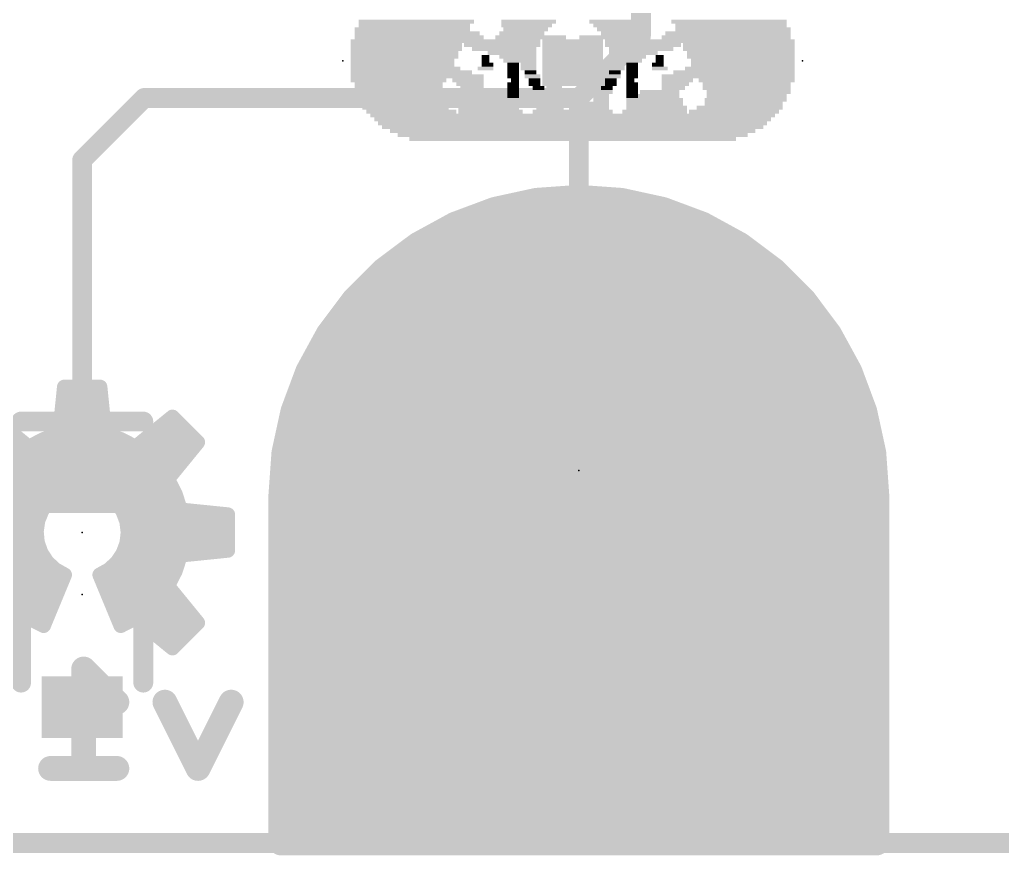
# Model space of a CAD drawing. Extents: x -23 to 93, y -71 to 33.
# Drawn here: x 18.41 to 28.46, y -0.13 to 8.42 of the extents above; entities that cross this region are included whole.
import ezdxf

# ---------------------------------------------------------------- set-up
doc = ezdxf.new("R2010")
doc.units = 0
for name, color, linetype in [('1', 12, 'CONTINUOUS'), ('16', 132, 'CONTINUOUS'), ('17', 110, 'CONTINUOUS'), ('20', 53, 'CONTINUOUS'), ('21', 41, 'CONTINUOUS'), ('22', 40, 'CONTINUOUS'), ('23', 53, 'CONTINUOUS'), ('24', 53, 'CONTINUOUS'), ('31', 253, 'CONTINUOUS')]:
    doc.layers.add(name, color=color, linetype=linetype)

# ---------------------------------------------------------------- blocks, each defined once
blk = doc.blocks.new('RECT')
blk.add_solid([(-0.5, -0.5), (0.5, -0.5), (-0.5, 0.5), (0.5, 0.5)])
blk = doc.blocks.new('ROUNDP')
at = {"const_width": 0.5}
blk.add_lwpolyline([(0, -0.25, 1), (0, 0.25, 1), (0, -0.25)], format="xyb", dxfattribs=at)

msp = doc.modelspace()

# ---------------------------------------------------------------- linework, layer by layer
at = {"layer": '1'}
for points, const_width in [([(24.765, 11.049), (24.765, 8.255)], 0.2032), ([(24.765, 8.255), (24.13, 7.62)], 0.2032), ([(19.05, 6.985), (19.685, 7.62)], 0.2032), ([(19.685, 7.62), (24.13, 7.62)], 0.2032), ([(24.13, 3.556), (24.13, 7.62)], 0.2032), ([(19.05, 3.69), (19.05, 6.985)], 0.2032), ([(23.6962, 6.573), (23.2713, 6.4805)], 0.254), ([(24.13, 6.604), (23.6962, 6.573)], 0.254), ([(24.5638, 6.573), (24.13, 6.604)], 0.254), ([(24.9887, 6.4805), (24.5638, 6.573)], 0.254), ([(23.2713, 6.4805), (22.8638, 6.3286)], 0.254), ([(25.3962, 6.3286), (24.9887, 6.4805)], 0.254), ([(22.8638, 6.3286), (22.4821, 6.1201)], 0.254), ([(22.9213, 6.35), (25.3387, 6.35)], 0.254), ([(25.7779, 6.1201), (25.3962, 6.3286)], 0.254), ([(22.4821, 6.1201), (22.134, 5.8595)], 0.254), ([(26.126, 5.8595), (25.7779, 6.1201)], 0.254), ([(22.4499, 6.096), (25.8101, 6.096)], 0.254), ([(22.134, 5.8595), (21.8265, 5.552)], 0.254), ([(22.1165, 5.842), (26.1435, 5.842)], 0.254), ([(26.4335, 5.552), (26.126, 5.8595)], 0.254), ([(21.8265, 5.552), (21.5659, 5.2039)], 0.254), ([(21.8625, 5.588), (26.3975, 5.588)], 0.254), ([(26.6941, 5.2039), (26.4335, 5.552)], 0.254), ([(21.6633, 5.334), (26.5967, 5.334)], 0.254), ([(21.5659, 5.2039), (21.3574, 4.8222)], 0.254), ([(26.9026, 4.8222), (26.6941, 5.2039)], 0.254), ([(21.4982, 5.08), (26.7618, 5.08)], 0.254), ([(21.3574, 4.8222), (21.2055, 4.4147)], 0.254), ([(21.3595, 4.826), (26.9005, 4.826)], 0.254), ([(27.0545, 4.4147), (26.9026, 4.8222)], 0.254), ([(21.2641, 4.572), (26.9959, 4.572)], 0.254), ([(21.2055, 4.4147), (21.113, 3.9898)], 0.254), ([(27.147, 3.9898), (27.0545, 4.4147)], 0.254), ([(21.1844, 4.318), (27.0756, 4.318)], 0.254), ([(21.1292, 4.064), (27.1308, 4.064)], 0.254), ([(21.113, 3.9898), (21.082, 3.556)], 0.254), ([(27.178, 3.556), (27.147, 3.9898)], 0.254), ([(21.1002, 3.81), (27.1598, 3.81)], 0.254), ([(21.082, 3.556), (21.082, 0)], 0.254), ([(21.082, 3.556), (27.178, 3.556)], 0.254), ([(27.178, 0), (27.178, 3.556)], 0.254), ([(21.082, 3.302), (27.178, 3.302)], 0.254), ([(21.082, 3.048), (27.178, 3.048)], 0.254), ([(21.082, 2.794), (27.178, 2.794)], 0.254), ([(21.082, 2.54), (27.178, 2.54)], 0.254), ([(21.082, 2.286), (27.178, 2.286)], 0.254), ([(21.082, 2.032), (27.178, 2.032)], 0.254), ([(21.082, 1.778), (27.178, 1.778)], 0.254), ([(21.082, 1.524), (27.178, 1.524)], 0.254), ([(21.082, 1.27), (27.178, 1.27)], 0.254), ([(21.082, 1.016), (27.178, 1.016)], 0.254), ([(21.082, 0.762), (27.178, 0.762)], 0.254), ([(21.082, 0.508), (27.178, 0.508)], 0.254), ([(21.082, 0.254), (27.178, 0.254)], 0.254), ([(0, 0), (38.1, 0)], 0.2032), ([(21.082, 0), (27.178, 0)], 0.254), ([(21.082, 0), (27.178, 0)], 0.254)]:
    msp.add_lwpolyline(points, dxfattribs=dict(at, const_width=const_width))
for points, const_width in [([(24.8009, 8.2191, 1), (24.7291, 8.2909)], 0.1016), ([(24.7142, 8.255, 1), (24.8158, 8.255)], 0.1016), ([(19.685, 7.6708, 1), (19.685, 7.5692)], 0.1016), ([(19.7209, 7.5841, 1), (19.6491, 7.6559)], 0.1016), ([(24.1808, 7.62, 1), (24.0792, 7.62)], 0.1016), ([(24.0941, 7.6559, 1), (24.1659, 7.5841)], 0.1016), ([(24.13, 7.5692, 1), (24.13, 7.6708)], 0.1016), ([(19.1008, 6.985, 1), (18.9992, 6.985)], 0.1016), ([(19.0141, 7.0209, 1), (19.0859, 6.9491)], 0.1016), ([(23.6917, 6.6363, 1), (23.7008, 6.5096)], 0.127), ([(23.7097, 6.5109, 1), (23.6827, 6.635)], 0.127), ([(24.1345, 6.6673, 1), (24.1255, 6.5407)], 0.127), ([(24.1345, 6.5407, 1), (24.1255, 6.6673)], 0.127), ([(24.5773, 6.635, 1), (24.5503, 6.5109)], 0.127), ([(24.5592, 6.5096, 1), (24.5683, 6.6363)], 0.127), ([(23.2578, 6.5426, 1), (23.2848, 6.4185)], 0.127), ([(23.2935, 6.421, 1), (23.2491, 6.54)], 0.127), ([(25.0109, 6.54, 1), (24.9665, 6.421)], 0.127), ([(24.9752, 6.4185, 1), (25.0022, 6.5426)], 0.127), ([(22.8416, 6.3881, 1), (22.886, 6.2691)], 0.127), ([(22.8942, 6.2728, 1), (22.8334, 6.3843)], 0.127), ([(22.9213, 6.4135, 1), (22.9213, 6.2865)], 0.127), ([(25.4266, 6.3843, 1), (25.3658, 6.2728)], 0.127), ([(25.3387, 6.2865, 1), (25.3387, 6.4135)], 0.127), ([(25.374, 6.2691, 1), (25.4184, 6.3881)], 0.127), ([(22.4517, 6.1759, 1), (22.5126, 6.0644)], 0.127), ([(22.5202, 6.0693, 1), (22.4441, 6.171)], 0.127), ([(25.8159, 6.171, 1), (25.7398, 6.0693)], 0.127), ([(25.7474, 6.0644, 1), (25.8083, 6.1759)], 0.127), ([(22.4499, 6.1595, 1), (22.4499, 6.0325)], 0.127), ([(25.8101, 6.0325, 1), (25.8101, 6.1595)], 0.127), ([(22.1165, 5.9055, 1), (22.1165, 5.7785)], 0.127), ([(22.0959, 5.9104, 1), (22.172, 5.8087)], 0.127), ([(22.1789, 5.8146, 1), (22.0891, 5.9044)], 0.127), ([(26.1709, 5.9044, 1), (26.0811, 5.8146)], 0.127), ([(26.088, 5.8087, 1), (26.1641, 5.9104)], 0.127), ([(26.1435, 5.7785, 1), (26.1435, 5.9055)], 0.127), ([(21.7816, 5.5969, 1), (21.8714, 5.5071)], 0.127), ([(21.8773, 5.514, 1), (21.7756, 5.5901)], 0.127), ([(21.8625, 5.6515, 1), (21.8625, 5.5245)], 0.127), ([(26.4844, 5.5901, 1), (26.3827, 5.514)], 0.127), ([(26.3886, 5.5071, 1), (26.4784, 5.5969)], 0.127), ([(26.3975, 5.5245, 1), (26.3975, 5.6515)], 0.127), ([(21.6633, 5.3975, 1), (21.6633, 5.2705)], 0.127), ([(26.5967, 5.2705, 1), (26.5967, 5.3975)], 0.127), ([(21.6216, 5.1734, 1), (21.5101, 5.2343)], 0.127), ([(26.7499, 5.2343, 1), (26.6384, 5.1734)], 0.127), ([(21.515, 5.2419, 1), (21.6167, 5.1658)], 0.127), ([(26.6433, 5.1658, 1), (26.745, 5.2419)], 0.127), ([(21.4982, 5.1435, 1), (21.4982, 5.0165)], 0.127), ([(26.7618, 5.0165, 1), (26.7618, 5.1435)], 0.127), ([(21.3595, 4.8895, 1), (21.3595, 4.7625)], 0.127), ([(21.4169, 4.8, 1), (21.2979, 4.8444)], 0.127), ([(26.9621, 4.8444, 1), (26.8431, 4.8)], 0.127), ([(26.9005, 4.7625, 1), (26.9005, 4.8895)], 0.127), ([(21.3017, 4.8526, 1), (21.4132, 4.7918)], 0.127), ([(26.8468, 4.7918, 1), (26.9583, 4.8526)], 0.127), ([(21.2641, 4.6355, 1), (21.2641, 4.5085)], 0.127), ([(26.9959, 4.5085, 1), (26.9959, 4.6355)], 0.127), ([(21.2675, 4.4012, 1), (21.1434, 4.4282)], 0.127), ([(27.1166, 4.4282, 1), (26.9925, 4.4012)], 0.127), ([(21.1844, 4.3815, 1), (21.1844, 4.2545)], 0.127), ([(21.146, 4.4369, 1), (21.265, 4.3925)], 0.127), ([(26.995, 4.3925, 1), (27.114, 4.4369)], 0.127), ([(27.0756, 4.2545, 1), (27.0756, 4.3815)], 0.127), ([(21.1292, 4.1275, 1), (21.1292, 4.0005)], 0.127), ([(27.1308, 4.0005, 1), (27.1308, 4.1275)], 0.127), ([(21.051, 4.0033, 1), (21.1751, 3.9763)], 0.127), ([(21.1764, 3.9852, 1), (21.0497, 3.9943)], 0.127), ([(27.2103, 3.9943, 1), (27.0836, 3.9852)], 0.127), ([(27.0849, 3.9763, 1), (27.209, 4.0033)], 0.127), ([(21.1002, 3.8735, 1), (21.1002, 3.7465)], 0.127), ([(27.1598, 3.7465, 1), (27.1598, 3.8735)], 0.127), ([(18.9992, 3.69, 1), (19.1008, 3.69)], 0.1016), ([(21.1455, 3.556, 1), (21.0185, 3.556)], 0.127), ([(21.082, 3.6195, 1), (21.082, 3.4925)], 0.127), ([(21.0187, 3.5605, 1), (21.1453, 3.5515)], 0.127), ([(27.2415, 3.556, 1), (27.1145, 3.556)], 0.127), ([(27.1147, 3.5515, 1), (27.2413, 3.5605)], 0.127), ([(27.178, 3.4925, 1), (27.178, 3.6195)], 0.127), ([(24.0792, 3.556, 1), (24.1808, 3.556)], 0.1016), ([(21.082, 3.3655, 1), (21.082, 3.2385)], 0.127), ([(27.178, 3.2385, 1), (27.178, 3.3655)], 0.127), ([(21.082, 3.1115, 1), (21.082, 2.9845)], 0.127), ([(27.178, 2.9845, 1), (27.178, 3.1115)], 0.127), ([(21.082, 2.8575, 1), (21.082, 2.7305)], 0.127), ([(27.178, 2.7305, 1), (27.178, 2.8575)], 0.127), ([(21.082, 2.6035, 1), (21.082, 2.4765)], 0.127), ([(27.178, 2.4765, 1), (27.178, 2.6035)], 0.127), ([(21.082, 2.3495, 1), (21.082, 2.2225)], 0.127), ([(27.178, 2.2225, 1), (27.178, 2.3495)], 0.127), ([(21.082, 2.0955, 1), (21.082, 1.9685)], 0.127), ([(27.178, 1.9685, 1), (27.178, 2.0955)], 0.127), ([(21.082, 1.8415, 1), (21.082, 1.7145)], 0.127), ([(27.178, 1.7145, 1), (27.178, 1.8415)], 0.127), ([(21.082, 1.5875, 1), (21.082, 1.4605)], 0.127), ([(27.178, 1.4605, 1), (27.178, 1.5875)], 0.127), ([(21.082, 1.3335, 1), (21.082, 1.2065)], 0.127), ([(27.178, 1.2065, 1), (27.178, 1.3335)], 0.127), ([(21.082, 1.0795, 1), (21.082, 0.9525)], 0.127), ([(27.178, 0.9525, 1), (27.178, 1.0795)], 0.127), ([(21.082, 0.8255, 1), (21.082, 0.6985)], 0.127), ([(27.178, 0.6985, 1), (27.178, 0.8255)], 0.127), ([(21.082, 0.5715, 1), (21.082, 0.4445)], 0.127), ([(27.178, 0.4445, 1), (27.178, 0.5715)], 0.127), ([(21.082, 0.3175, 1), (21.082, 0.1905)], 0.127), ([(27.178, 0.1905, 1), (27.178, 0.3175)], 0.127), ([(21.082, 0.0635, 1), (21.082, -0.0635)], 0.127), ([(21.082, 0.0635, 1), (21.082, -0.0635)], 0.127), ([(27.178, -0.0635, 1), (27.178, 0.0635)], 0.127), ([(27.178, -0.0635, 1), (27.178, 0.0635)], 0.127), ([(21.0185, 0, 1), (21.1455, 0)], 0.127), ([(27.1145, 0, 1), (27.2415, 0)], 0.127)]:
    msp.add_lwpolyline(points, format="xyb", dxfattribs=dict(at, const_width=const_width))
at = {"layer": '16'}
for points, const_width in [([(23.6962, 6.573), (23.2713, 6.4805)], 0.254), ([(24.13, 6.604), (23.6962, 6.573)], 0.254), ([(24.5638, 6.573), (24.13, 6.604)], 0.254), ([(24.9887, 6.4805), (24.5638, 6.573)], 0.254), ([(23.2713, 6.4805), (22.8638, 6.3286)], 0.254), ([(25.3962, 6.3286), (24.9887, 6.4805)], 0.254), ([(22.8638, 6.3286), (22.4821, 6.1201)], 0.254), ([(22.9213, 6.35), (25.3387, 6.35)], 0.254), ([(25.7779, 6.1201), (25.3962, 6.3286)], 0.254), ([(22.4821, 6.1201), (22.134, 5.8595)], 0.254), ([(26.126, 5.8595), (25.7779, 6.1201)], 0.254), ([(22.4499, 6.096), (25.8101, 6.096)], 0.254), ([(22.134, 5.8595), (21.8265, 5.552)], 0.254), ([(22.1165, 5.842), (26.1435, 5.842)], 0.254), ([(26.4335, 5.552), (26.126, 5.8595)], 0.254), ([(21.8265, 5.552), (21.5659, 5.2039)], 0.254), ([(21.8625, 5.588), (26.3975, 5.588)], 0.254), ([(26.6941, 5.2039), (26.4335, 5.552)], 0.254), ([(21.6633, 5.334), (26.5967, 5.334)], 0.254), ([(21.5659, 5.2039), (21.3574, 4.8222)], 0.254), ([(26.9026, 4.8222), (26.6941, 5.2039)], 0.254), ([(21.4982, 5.08), (26.7618, 5.08)], 0.254), ([(21.3574, 4.8222), (21.2055, 4.4147)], 0.254), ([(21.3595, 4.826), (26.9005, 4.826)], 0.254), ([(27.0545, 4.4147), (26.9026, 4.8222)], 0.254), ([(21.2641, 4.572), (26.9959, 4.572)], 0.254), ([(21.2055, 4.4147), (21.113, 3.9898)], 0.254), ([(27.147, 3.9898), (27.0545, 4.4147)], 0.254), ([(21.1844, 4.318), (27.0756, 4.318)], 0.254), ([(21.1292, 4.064), (27.1308, 4.064)], 0.254), ([(21.113, 3.9898), (21.082, 3.556)], 0.254), ([(27.178, 3.556), (27.147, 3.9898)], 0.254), ([(21.1002, 3.81), (27.1598, 3.81)], 0.254), ([(21.082, 3.556), (21.082, 0)], 0.254), ([(21.082, 3.556), (27.178, 3.556)], 0.254), ([(27.178, 0), (27.178, 3.556)], 0.254), ([(21.082, 3.302), (27.178, 3.302)], 0.254), ([(21.082, 3.048), (27.178, 3.048)], 0.254), ([(21.082, 2.794), (27.178, 2.794)], 0.254), ([(21.082, 2.54), (27.178, 2.54)], 0.254), ([(21.082, 2.286), (27.178, 2.286)], 0.254), ([(21.082, 2.032), (27.178, 2.032)], 0.254), ([(19.4046, 1.4399), (19.0656, 1.7789)], 0.254), ([(19.0656, 1.7789), (19.0656, 0.762)], 0.254), ([(21.082, 1.778), (27.178, 1.778)], 0.254), ([(21.082, 1.524), (27.178, 1.524)], 0.254), ([(20.235, 0.762), (19.8961, 1.4399)], 0.254), ([(20.574, 1.4399), (20.235, 0.762)], 0.254), ([(21.082, 1.27), (27.178, 1.27)], 0.254), ([(21.082, 1.016), (27.178, 1.016)], 0.254), ([(19.4046, 0.762), (18.7267, 0.762)], 0.254), ([(21.082, 0.762), (27.178, 0.762)], 0.254), ([(21.082, 0.508), (27.178, 0.508)], 0.254), ([(21.082, 0.254), (27.178, 0.254)], 0.254), ([(0, 0), (38.1, 0)], 0.2032), ([(21.082, 0), (27.178, 0)], 0.254), ([(21.082, 0), (27.178, 0)], 0.254)]:
    msp.add_lwpolyline(points, dxfattribs=dict(at, const_width=const_width))
at = {"layer": '16', "const_width": 0.127}
for points in [[(23.6917, 6.6363, 1), (23.7008, 6.5096)], [(23.7097, 6.5109, 1), (23.6827, 6.635)], [(24.1345, 6.6673, 1), (24.1255, 6.5407)], [(24.1345, 6.5407, 1), (24.1255, 6.6673)], [(24.5773, 6.635, 1), (24.5503, 6.5109)], [(24.5592, 6.5096, 1), (24.5683, 6.6363)], [(23.2578, 6.5426, 1), (23.2848, 6.4185)], [(23.2935, 6.421, 1), (23.2491, 6.54)], [(25.0109, 6.54, 1), (24.9665, 6.421)], [(24.9752, 6.4185, 1), (25.0022, 6.5426)], [(22.8416, 6.3881, 1), (22.886, 6.2691)], [(22.8942, 6.2728, 1), (22.8334, 6.3843)], [(22.9213, 6.4135, 1), (22.9213, 6.2865)], [(25.4266, 6.3843, 1), (25.3658, 6.2728)], [(25.3387, 6.2865, 1), (25.3387, 6.4135)], [(25.374, 6.2691, 1), (25.4184, 6.3881)], [(22.4517, 6.1759, 1), (22.5126, 6.0644)], [(22.5202, 6.0693, 1), (22.4441, 6.171)], [(25.8159, 6.171, 1), (25.7398, 6.0693)], [(25.7474, 6.0644, 1), (25.8083, 6.1759)], [(22.4499, 6.1595, 1), (22.4499, 6.0325)], [(25.8101, 6.0325, 1), (25.8101, 6.1595)], [(22.1165, 5.9055, 1), (22.1165, 5.7785)], [(22.0959, 5.9104, 1), (22.172, 5.8087)], [(22.1789, 5.8146, 1), (22.0891, 5.9044)], [(26.1709, 5.9044, 1), (26.0811, 5.8146)], [(26.088, 5.8087, 1), (26.1641, 5.9104)], [(26.1435, 5.7785, 1), (26.1435, 5.9055)], [(21.7816, 5.5969, 1), (21.8714, 5.5071)], [(21.8773, 5.514, 1), (21.7756, 5.5901)], [(21.8625, 5.6515, 1), (21.8625, 5.5245)], [(26.4844, 5.5901, 1), (26.3827, 5.514)], [(26.3886, 5.5071, 1), (26.4784, 5.5969)], [(26.3975, 5.5245, 1), (26.3975, 5.6515)], [(21.6633, 5.3975, 1), (21.6633, 5.2705)], [(26.5967, 5.2705, 1), (26.5967, 5.3975)], [(21.6216, 5.1734, 1), (21.5101, 5.2343)], [(26.7499, 5.2343, 1), (26.6384, 5.1734)], [(21.515, 5.2419, 1), (21.6167, 5.1658)], [(26.6433, 5.1658, 1), (26.745, 5.2419)], [(21.4982, 5.1435, 1), (21.4982, 5.0165)], [(26.7618, 5.0165, 1), (26.7618, 5.1435)], [(21.3595, 4.8895, 1), (21.3595, 4.7625)], [(21.4169, 4.8, 1), (21.2979, 4.8444)], [(26.9621, 4.8444, 1), (26.8431, 4.8)], [(26.9005, 4.7625, 1), (26.9005, 4.8895)], [(21.3017, 4.8526, 1), (21.4132, 4.7918)], [(26.8468, 4.7918, 1), (26.9583, 4.8526)], [(21.2641, 4.6355, 1), (21.2641, 4.5085)], [(26.9959, 4.5085, 1), (26.9959, 4.6355)], [(21.2675, 4.4012, 1), (21.1434, 4.4282)], [(27.1166, 4.4282, 1), (26.9925, 4.4012)], [(21.1844, 4.3815, 1), (21.1844, 4.2545)], [(21.146, 4.4369, 1), (21.265, 4.3925)], [(26.995, 4.3925, 1), (27.114, 4.4369)], [(27.0756, 4.2545, 1), (27.0756, 4.3815)], [(21.1292, 4.1275, 1), (21.1292, 4.0005)], [(27.1308, 4.0005, 1), (27.1308, 4.1275)], [(21.051, 4.0033, 1), (21.1751, 3.9763)], [(21.1764, 3.9852, 1), (21.0497, 3.9943)], [(27.2103, 3.9943, 1), (27.0836, 3.9852)], [(27.0849, 3.9763, 1), (27.209, 4.0033)], [(21.1002, 3.8735, 1), (21.1002, 3.7465)], [(27.1598, 3.7465, 1), (27.1598, 3.8735)], [(21.1455, 3.556, 1), (21.0185, 3.556)], [(21.082, 3.6195, 1), (21.082, 3.4925)], [(21.0187, 3.5605, 1), (21.1453, 3.5515)], [(27.2415, 3.556, 1), (27.1145, 3.556)], [(27.1147, 3.5515, 1), (27.2413, 3.5605)], [(27.178, 3.4925, 1), (27.178, 3.6195)], [(21.082, 3.3655, 1), (21.082, 3.2385)], [(27.178, 3.2385, 1), (27.178, 3.3655)], [(21.082, 3.1115, 1), (21.082, 2.9845)], [(27.178, 2.9845, 1), (27.178, 3.1115)], [(21.082, 2.8575, 1), (21.082, 2.7305)], [(27.178, 2.7305, 1), (27.178, 2.8575)], [(21.082, 2.6035, 1), (21.082, 2.4765)], [(27.178, 2.4765, 1), (27.178, 2.6035)], [(21.082, 2.3495, 1), (21.082, 2.2225)], [(27.178, 2.2225, 1), (27.178, 2.3495)], [(21.082, 2.0955, 1), (21.082, 1.9685)], [(27.178, 1.9685, 1), (27.178, 2.0955)], [(19.1105, 1.8238, 1), (19.0207, 1.734)], [(19.1291, 1.7789, 1), (19.0021, 1.7789)], [(21.082, 1.8415, 1), (21.082, 1.7145)], [(27.178, 1.7145, 1), (27.178, 1.8415)], [(21.082, 1.5875, 1), (21.082, 1.4605)], [(27.178, 1.4605, 1), (27.178, 1.5875)], [(19.3597, 1.395, 1), (19.4495, 1.4848)], [(19.9529, 1.4683, 1), (19.8393, 1.4115)], [(20.6308, 1.4115, 1), (20.5172, 1.4683)], [(21.082, 1.3335, 1), (21.082, 1.2065)], [(27.178, 1.2065, 1), (27.178, 1.3335)], [(21.082, 1.0795, 1), (21.082, 0.9525)], [(27.178, 0.9525, 1), (27.178, 1.0795)], [(18.7267, 0.8255, 1), (18.7267, 0.6985)], [(19.0021, 0.762, 1), (19.1291, 0.762)], [(19.4046, 0.6985, 1), (19.4046, 0.8255)], [(20.1782, 0.7904, 1), (20.2918, 0.7336)], [(20.1782, 0.7336, 1), (20.2918, 0.7904)], [(21.082, 0.8255, 1), (21.082, 0.6985)], [(27.178, 0.6985, 1), (27.178, 0.8255)], [(21.082, 0.5715, 1), (21.082, 0.4445)], [(27.178, 0.4445, 1), (27.178, 0.5715)], [(21.082, 0.3175, 1), (21.082, 0.1905)], [(27.178, 0.1905, 1), (27.178, 0.3175)], [(21.082, 0.0635, 1), (21.082, -0.0635)], [(21.082, 0.0635, 1), (21.082, -0.0635)], [(27.178, -0.0635, 1), (27.178, 0.0635)], [(27.178, -0.0635, 1), (27.178, 0.0635)], [(21.0185, 0, 1), (21.1455, 0)], [(27.1145, 0, 1), (27.2415, 0)]]:
    msp.add_lwpolyline(points, format="xyb", dxfattribs=at)
at = {"layer": '20', "const_width": 0.2032}
msp.add_lwpolyline([(38.1, 0), (0, 0)], dxfattribs=at)
at = {"layer": '21', "const_width": 0.2032}
for points in [[(19.675, 4.31), (18.425, 4.31)], [(18.425, 3.44), (18.425, 1.64)], [(19.675, 3.44), (19.675, 1.64)]]:
    msp.add_lwpolyline(points, dxfattribs=at)
at = {"layer": '21', "const_width": 0.1016}
for points in [[(18.425, 4.3608, 1), (18.425, 4.2592)], [(19.675, 4.2592, 1), (19.675, 4.3608)], [(18.4758, 3.44, 1), (18.3742, 3.44)], [(19.7258, 3.44, 1), (19.6242, 3.44)], [(18.3742, 1.64, 1), (18.4758, 1.64)], [(19.6242, 1.64, 1), (19.7258, 1.64)]]:
    msp.add_lwpolyline(points, format="xyb", dxfattribs=at)
at = {"layer": '22', "const_width": 0.15}
for points in [[(18.818, 4.1799), (18.8672, 4.6638)], [(18.8658, 4.65), (19.2342, 4.65)], [(18.8672, 4.6638), (19.2328, 4.6638)], [(19.2328, 4.6638), (19.282, 4.1799)], [(18.8505, 4.5), (19.2495, 4.5)], [(18.1265, 4.357), (18.5035, 4.0496)], [(18.8353, 4.35), (19.2647, 4.35)], [(19.5965, 4.0496), (19.9735, 4.357)], [(19.9649, 4.35), (19.9805, 4.35)], [(19.9735, 4.357), (20.232, 4.0985)], [(18.6553, 4.1278), (18.818, 4.1799)], [(18.82, 4.2), (19.28, 4.2)], [(19.282, 4.1799), (19.4447, 4.1278)], [(19.781, 4.2), (20.1305, 4.2)], [(17.9075, 4.05), (18.503, 4.05)], [(18.5035, 4.0496), (18.6553, 4.1278)], [(18.5043, 4.05), (19.5957, 4.05)], [(19.4447, 4.1278), (19.5965, 4.0496)], [(19.597, 4.05), (20.1925, 4.05)], [(20.232, 4.0985), (19.9246, 3.7215)], [(18.0299, 3.9), (20.0701, 3.9)], [(18.1522, 3.75), (19.9478, 3.75)], [(19.9246, 3.7215), (20.0028, 3.5697)], [(18.1128, 3.6), (18.8595, 3.6)], [(18.7897, 3.5646), (18.7045, 3.4916)], [(18.8898, 3.6154), (18.7897, 3.5646)], [(18.999, 3.6408), (18.8898, 3.6154)], [(19.1112, 3.6396), (18.999, 3.6408)], [(19.2199, 3.6118), (19.1112, 3.6396)], [(19.3189, 3.5589), (19.2199, 3.6118)], [(19.2419, 3.6), (19.9872, 3.6)], [(19.4024, 3.484), (19.3189, 3.5589)], [(20.0028, 3.5697), (20.0549, 3.407)], [(18.0589, 3.45), (18.6747, 3.45)], [(18.7045, 3.4916), (18.6392, 3.4004)], [(19.4658, 3.3914), (19.4024, 3.484)], [(19.4257, 3.45), (20.0411, 3.45)], [(18.6392, 3.4004), (18.5973, 3.2963)], [(19.5053, 3.2864), (19.4658, 3.3914)], [(20.0549, 3.407), (20.5388, 3.3578)], [(20.5388, 3.3578), (20.5388, 2.9922)], [(17.5612, 3.3), (18.5988, 3.3)], [(18.5973, 3.2963), (18.5815, 3.1852)], [(19.5002, 3.3), (20.5388, 3.3)], [(19.5188, 3.175), (19.5053, 3.2864)], [(17.5612, 3.15), (18.5849, 3.15)], [(18.5815, 3.1852), (18.5924, 3.0735)], [(19.5059, 3.0656), (19.5188, 3.175)], [(19.5158, 3.15), (20.5388, 3.15)], [(18.5924, 3.0735), (18.6297, 2.9677)], [(19.4677, 2.9622), (19.5059, 3.0656)], [(17.5612, 3), (18.6183, 3)], [(18.6297, 2.9677), (18.691, 2.8737)], [(19.4065, 2.8705), (19.4677, 2.9622)], [(19.4817, 3), (20.5388, 3)], [(20.0549, 2.943), (20.0028, 2.7803)], [(20.5388, 2.9922), (20.0549, 2.943)], [(18.0749, 2.85), (18.7162, 2.85)], [(18.691, 2.8737), (18.7728, 2.797)], [(19.3256, 2.7957), (19.4065, 2.8705)], [(19.3843, 2.85), (20.0251, 2.85)], [(18.8706, 2.7419), (18.6553, 2.2222)], [(18.7728, 2.797), (18.8706, 2.7419)], [(19.2294, 2.7419), (19.3256, 2.7957)], [(19.4447, 2.2222), (19.2294, 2.7419)], [(20.0028, 2.7803), (19.9246, 2.6285)], [(18.1386, 2.7), (18.8532, 2.7)], [(19.2468, 2.7), (19.9614, 2.7)], [(18.1114, 2.55), (18.7911, 2.55)], [(19.3089, 2.55), (19.9886, 2.55)], [(19.9246, 2.6285), (20.232, 2.2515)], [(17.9891, 2.4), (18.729, 2.4)], [(19.371, 2.4), (20.1109, 2.4)], [(17.8695, 2.25), (18.4417, 2.25)], [(18.5035, 2.3004), (18.1265, 1.993)], [(18.6553, 2.2222), (18.5035, 2.3004)], [(18.6013, 2.25), (18.6668, 2.25)], [(19.4332, 2.25), (19.4987, 2.25)], [(19.5965, 2.3004), (19.4447, 2.2222)], [(19.9735, 1.993), (19.5965, 2.3004)], [(19.6583, 2.25), (20.2305, 2.25)], [(20.232, 2.2515), (19.9735, 1.993)], [(19.8423, 2.1), (20.0805, 2.1)]]:
    msp.add_lwpolyline(points, dxfattribs=at)
at = {"layer": '22', "const_width": 0.075}
for points in [[(18.8658, 4.6875, 1), (18.8658, 4.6125)], [(18.8672, 4.7013, 1), (18.8672, 4.6263)], [(18.9045, 4.66, 1), (18.8299, 4.6676)], [(19.2701, 4.6676, 1), (19.1955, 4.66)], [(19.2328, 4.6263, 1), (19.2328, 4.7013)], [(19.2342, 4.6125, 1), (19.2342, 4.6875)], [(18.8505, 4.5375, 1), (18.8505, 4.4625)], [(19.2495, 4.4625, 1), (19.2495, 4.5375)], [(18.8353, 4.3875, 1), (18.8353, 4.3125)], [(19.2647, 4.3125, 1), (19.2647, 4.3875)], [(19.9649, 4.3875, 1), (19.9649, 4.3125)], [(20, 4.3835, 1), (19.947, 4.3305)], [(19.9972, 4.3279, 1), (19.9498, 4.3861)], [(19.9805, 4.3125, 1), (19.9805, 4.3875)], [(18.82, 4.2375, 1), (18.82, 4.1625)], [(18.8294, 4.1442, 1), (18.8066, 4.2156)], [(19.2934, 4.2156, 1), (19.2706, 4.1442)], [(19.28, 4.1625, 1), (19.28, 4.2375)], [(19.781, 4.2375, 1), (19.781, 4.1625)], [(20.1305, 4.1625, 1), (20.1305, 4.2375)], [(18.5043, 4.0875, 1), (18.5043, 4.0125)], [(18.503, 4.0125, 1), (18.503, 4.0875)], [(18.6439, 4.1635, 1), (18.6668, 4.0921)], [(18.6725, 4.0945, 1), (18.6382, 4.1612)], [(18.7807, 4.1837, 1), (18.8553, 4.1761)], [(19.2447, 4.1761, 1), (19.3193, 4.1837)], [(19.4618, 4.1612, 1), (19.4275, 4.0945)], [(19.4332, 4.0921, 1), (19.4561, 4.1635)], [(19.597, 4.0875, 1), (19.597, 4.0125)], [(19.5957, 4.0125, 1), (19.5957, 4.0875)], [(20.1925, 4.0125, 1), (20.1925, 4.0875)], [(20.2611, 4.0748, 1), (20.2029, 4.1222)], [(20.2055, 4.072, 1), (20.2585, 4.125)], [(18.4863, 4.0829, 1), (18.5207, 4.0163)], [(18.4798, 4.0205, 1), (18.5272, 4.0787)], [(19.5728, 4.0787, 1), (19.6202, 4.0205)], [(19.5793, 4.0163, 1), (19.6137, 4.0829)], [(20.0701, 3.8625, 1), (20.0701, 3.9375)], [(19.9478, 3.7125, 1), (19.9478, 3.7875)], [(19.9579, 3.7387, 1), (19.8913, 3.7043)], [(19.8955, 3.7452, 1), (19.9537, 3.6978)], [(18.7727, 3.5981, 1), (18.8066, 3.5312)], [(18.8141, 3.5362, 1), (18.7653, 3.5931)], [(18.8812, 3.6519, 1), (18.8983, 3.5788)], [(18.8595, 3.5625, 1), (18.8595, 3.6375)], [(18.9067, 3.5819, 1), (18.8728, 3.6488)], [(18.9994, 3.6783, 1), (18.9986, 3.6033)], [(19.0075, 3.6043, 1), (18.9905, 3.6774)], [(19.1205, 3.6759, 1), (19.1019, 3.6033)], [(19.1108, 3.6021, 1), (19.1116, 3.6771)], [(19.2376, 3.6448, 1), (19.2022, 3.5787)], [(19.2419, 3.6375, 1), (19.2419, 3.5625)], [(19.2106, 3.5754, 1), (19.2292, 3.6481)], [(19.3439, 3.5868, 1), (19.2939, 3.531)], [(19.3012, 3.5258, 1), (19.3366, 3.592)], [(20.0385, 3.5811, 1), (19.9671, 3.5582)], [(19.9695, 3.5525, 1), (20.0362, 3.5868)], [(19.9872, 3.5625, 1), (19.9872, 3.6375)], [(18.6801, 3.52, 1), (18.7289, 3.4631)], [(18.735, 3.4697, 1), (18.674, 3.5134)], [(18.6747, 3.4125, 1), (18.6747, 3.4875)], [(19.4334, 3.5052, 1), (19.3715, 3.4628)], [(19.3774, 3.4561, 1), (19.4275, 3.5119)], [(19.4257, 3.4875, 1), (19.4257, 3.4125)], [(20.0411, 3.4125, 1), (20.0411, 3.4875)], [(18.6087, 3.4222, 1), (18.6696, 3.3785)], [(18.6739, 3.3864, 1), (18.6044, 3.4144)], [(19.5009, 3.4046, 1), (19.4307, 3.3782)], [(19.4349, 3.3702, 1), (19.4968, 3.4126)], [(20.0587, 3.4443, 1), (20.0511, 3.3697)], [(20.0192, 3.3956, 1), (20.0906, 3.4184)], [(20.5763, 3.3578, 1), (20.5013, 3.3578)], [(20.535, 3.3205, 1), (20.5426, 3.3951)], [(18.5625, 3.3102, 1), (18.6321, 3.2823)], [(18.6345, 3.291, 1), (18.5602, 3.3016)], [(18.5988, 3.2625, 1), (18.5988, 3.3375)], [(19.5002, 3.3375, 1), (19.5002, 3.2625)], [(19.5426, 3.2909, 1), (19.4681, 3.2819)], [(19.4703, 3.2732, 1), (19.5404, 3.2996)], [(20.5388, 3.2625, 1), (20.5388, 3.3375)], [(18.6188, 3.1888, 1), (18.5441, 3.1815)], [(18.5443, 3.1905, 1), (18.6186, 3.1799)], [(18.5849, 3.1125, 1), (18.5849, 3.1875)], [(19.5158, 3.1875, 1), (19.5158, 3.1125)], [(19.556, 3.1706, 1), (19.4816, 3.1794)], [(19.4816, 3.1705, 1), (19.556, 3.1795)], [(20.5388, 3.1125, 1), (20.5388, 3.1875)], [(18.6278, 3.086, 1), (18.5571, 3.0611)], [(19.541, 3.0526, 1), (19.4707, 3.0785)], [(18.5551, 3.0698, 1), (18.6298, 3.0772)], [(18.6611, 2.9881, 1), (18.5982, 2.9472)], [(18.5943, 2.9552, 1), (18.665, 2.9801)], [(18.6183, 2.9625, 1), (18.6183, 3.0375)], [(19.4989, 2.9413, 1), (19.4365, 2.983)], [(19.4817, 3.0375, 1), (19.4817, 2.9625)], [(19.4686, 3.07, 1), (19.5431, 3.0612)], [(20.0511, 2.9803, 1), (20.0587, 2.9057)], [(20.0906, 2.9316, 1), (20.0192, 2.9544)], [(20.5013, 2.9922, 1), (20.5763, 2.9922)], [(20.5426, 2.9549, 1), (20.535, 3.0295)], [(20.5388, 2.9625, 1), (20.5388, 3.0375)], [(18.7166, 2.901, 1), (18.6653, 2.8463)], [(18.6595, 2.8532, 1), (18.7224, 2.8942)], [(18.7162, 2.8125, 1), (18.7162, 2.8875)], [(19.3843, 2.8875, 1), (19.3843, 2.8125)], [(19.3753, 2.8914, 1), (19.4377, 2.8497)], [(19.4319, 2.843, 1), (19.381, 2.8981)], [(19.4325, 2.9751, 1), (19.5029, 2.9492)], [(20.0251, 2.8125, 1), (20.0251, 2.8875)], [(18.7912, 2.8296, 1), (18.7544, 2.7643)], [(18.7472, 2.7696, 1), (18.7985, 2.8243)], [(18.9052, 2.7275, 1), (18.836, 2.7563)], [(19.264, 2.7563, 1), (19.1948, 2.7275)], [(19.3001, 2.8233, 1), (19.351, 2.7682)], [(19.3439, 2.763, 1), (19.3072, 2.8285)], [(19.9671, 2.7918, 1), (20.0385, 2.7689)], [(20.0362, 2.7632, 1), (19.9695, 2.7975)], [(18.8522, 2.7092, 1), (18.889, 2.7746)], [(18.8532, 2.6625, 1), (18.8532, 2.7375)], [(19.2111, 2.7746, 1), (19.2477, 2.7092)], [(19.2468, 2.7375, 1), (19.2468, 2.6625)], [(19.9614, 2.6625, 1), (19.9614, 2.7375)], [(18.7911, 2.5125, 1), (18.7911, 2.5875)], [(19.3089, 2.5875, 1), (19.3089, 2.5125)], [(19.9537, 2.6522, 1), (19.8955, 2.6048)], [(19.8913, 2.6457, 1), (19.9579, 2.6113)], [(19.9886, 2.5125, 1), (19.9886, 2.5875)], [(18.729, 2.3625, 1), (18.729, 2.4375)], [(19.371, 2.4375, 1), (19.371, 2.3625)], [(20.1109, 2.3625, 1), (20.1109, 2.4375)], [(18.4417, 2.2125, 1), (18.4417, 2.2875)], [(18.5207, 2.3337, 1), (18.4863, 2.2671)], [(18.5272, 2.2713, 1), (18.4798, 2.3295)], [(18.6013, 2.2875, 1), (18.6013, 2.2125)], [(18.6668, 2.2125, 1), (18.6668, 2.2875)], [(19.4332, 2.2875, 1), (19.4332, 2.2125)], [(19.4987, 2.2125, 1), (19.4987, 2.2875)], [(19.6202, 2.3295, 1), (19.5728, 2.2713)], [(19.6137, 2.2671, 1), (19.5793, 2.3337)], [(19.6583, 2.2875, 1), (19.6583, 2.2125)], [(20.2029, 2.2278, 1), (20.2611, 2.2752)], [(20.2585, 2.225, 1), (20.2055, 2.278)], [(20.2305, 2.2125, 1), (20.2305, 2.2875)], [(18.6207, 2.2366, 1), (18.6899, 2.2078)], [(18.6381, 2.1889, 1), (18.6725, 2.2555)], [(19.4275, 2.2555, 1), (19.4619, 2.1889)], [(19.4101, 2.2078, 1), (19.4793, 2.2366)], [(19.8423, 2.1375, 1), (19.8423, 2.0625)], [(20.0805, 2.0625, 1), (20.0805, 2.1375)], [(19.947, 2.0195, 1), (20, 1.9665)], [(19.9498, 1.9639, 1), (19.9972, 2.0221)]]:
    msp.add_lwpolyline(points, format="xyb", dxfattribs=at)
at = {"layer": '23'}
for p in [(21.717, 8.001), (24.13, 3.81), (19.05, 2.54)]:
    msp.add_point(p, dxfattribs=at)
at = {"layer": '24'}
for p in [(26.416, 8.001), (19.05, 3.175)]:
    msp.add_point(p, dxfattribs=at)

# ---------------------------------------------------------------- block references
at = {"layer": '1', "xscale": 0.63, "yscale": 0.83, "rotation": 270}
for p in [(19.05, 3.69), (19.05, 1.39)]:
    msp.add_blockref('RECT', p, dxfattribs=at)
at = {"layer": '17', "xscale": 5.08, "yscale": 5.08}
msp.add_blockref('ROUNDP', (24.13, 3.556), dxfattribs=at)
msp.add_blockref('ROUNDP', (24.13, 3.556), dxfattribs=at)
at = {"layer": '21', "yscale": 0.04}
for p, xscale in [((22.297, 8.401), 0.84), ((22.297, 8.361), 0.84), ((23.437, 8.401), 0.16), ((23.437, 8.361), 0.16), ((24.517, 8.401), 0.56), ((24.537, 8.361), 0.52), ((25.657, 8.401), 1.16), ((25.677, 8.361), 1.12), ((22.257, 8.321), 0.84), ((22.257, 8.281), 0.84), ((22.257, 8.241), 0.84), ((23.037, 8.241), 0.24), ((23.037, 8.281), 0.16), ((23.397, 8.241), 0.24), ((23.417, 8.281), 0.2), ((23.437, 8.321), 0.16), ((23.877, 8.241), 0.24), ((24.537, 8.321), 0.44), ((24.557, 8.281), 0.4), ((24.557, 8.241), 0.4), ((25.697, 8.321), 1.16), ((25.717, 8.281), 1.12), ((25.717, 8.241), 1.12), ((22.237, 8.201), 0.88), ((22.237, 8.161), 0.88), ((23.217, 8.201), 0.6), ((23.237, 8.161), 0.56), ((23.917, 8.201), 0.32), ((23.937, 8.161), 0.36), ((24.557, 8.201), 0.32), ((24.557, 8.161), 0.32), ((25.737, 8.201), 1.16), ((25.757, 8.161), 1.12), ((22.237, 8.121), 0.88), ((22.257, 8.081), 0.92), ((22.257, 8.041), 0.92), ((23.277, 8.121), 0.48), ((23.357, 8.081), 0.32), ((23.417, 8.041), 0.2), ((23.957, 8.121), 0.4), ((23.957, 8.081), 0.4), ((23.977, 8.041), 0.44), ((24.557, 8.121), 0.24), ((24.557, 8.081), 0.24), ((24.537, 8.041), 0.2), ((24.957, 8.041), 0.08), ((25.757, 8.121), 1.12), ((25.777, 8.081), 1.08), ((25.777, 8.041), 1.08), ((22.277, 8.001), 0.96), ((22.357, 7.921), 1.12), ((23.437, 8.001), 0.16), ((23.457, 7.961), 0.12), ((23.457, 7.921), 0.12), ((23.977, 8.001), 0.44), ((23.977, 7.961), 0.44), ((23.957, 7.921), 0.4), ((24.537, 8.001), 0.2), ((24.517, 7.961), 0.16), ((24.517, 7.921), 0.16), ((24.937, 7.961), 0.12), ((24.957, 7.921), 0.16), ((24.957, 8.001), 0.08), ((25.797, 8.001), 1.04), ((25.797, 7.961), 1.04), ((22.417, 7.881), 1.24), ((22.477, 7.841), 1.36), ((23.457, 7.881), 0.12), ((23.457, 7.841), 0.12), ((23.957, 7.881), 0.4), ((23.957, 7.841), 0.4), ((24.477, 7.841), 0.16), ((24.497, 7.881), 0.12), ((25.837, 7.841), 0.96), ((22.257, 7.801), 0.92), ((22.257, 7.761), 0.84), ((22.257, 7.721), 0.84), ((22.997, 7.801), 0.32), ((23.017, 7.761), 0.28), ((23.037, 7.721), 0.24), ((23.457, 7.761), 0.12), ((23.457, 7.721), 0.12), ((23.477, 7.801), 0.08), ((23.937, 7.801), 0.36), ((23.917, 7.761), 0.32), ((23.877, 7.721), 0.16), ((24.417, 7.721), 0.12), ((24.457, 7.801), 0.12), ((24.457, 7.761), 0.12), ((25.837, 7.801), 0.96), ((25.837, 7.761), 0.88), ((25.837, 7.721), 0.88), ((22.257, 7.681), 0.84), ((22.277, 7.641), 0.8), ((23.457, 7.681), 0.12), ((23.457, 7.641), 0.12), ((24.357, 7.641), 0.16), ((24.397, 7.681), 0.16), ((24.937, 7.641), 0.44), ((24.957, 7.681), 0.4), ((25.857, 7.681), 0.84), ((25.837, 7.641), 0.8), ((22.297, 7.601), 0.84), ((22.317, 7.561), 0.8), ((22.357, 7.521), 0.88), ((23.397, 7.521), 0.24), ((23.417, 7.561), 0.2), ((23.437, 7.601), 0.16), ((24.297, 7.521), 0.28), ((24.317, 7.561), 0.24), ((24.357, 7.601), 0.16), ((24.937, 7.561), 0.52), ((24.957, 7.521), 0.56), ((24.957, 7.601), 0.48), ((25.857, 7.601), 0.76), ((25.837, 7.561), 0.72), ((25.837, 7.521), 0.72), ((22.417, 7.481), 0.92), ((24.057, 7.441), 4.12), ((23.377, 7.481), 0.36), ((24.257, 7.481), 0.44), ((24.937, 7.481), 0.6), ((25.777, 7.481), 0.76), ((24.057, 7.401), 4.04), ((24.057, 7.361), 3.96), ((24.057, 7.321), 3.88), ((24.057, 7.281), 3.72), ((24.057, 7.241), 3.56), ((24.057, 7.201), 3.32)]:
    msp.add_blockref('RECT', p, dxfattribs=dict(at, xscale=xscale))
for p in [(22.297, 7.961), (25.817, 7.921), (25.817, 7.881)]:
    msp.add_blockref('RECT', p, dxfattribs=at)
at = {"layer": '22', "yscale": 0.04, "rotation": 180}
for p, xscale in [((22.476, 8.401), 1.16), ((22.456, 8.361), 1.12), ((23.616, 8.401), 0.56), ((23.596, 8.361), 0.52), ((24.696, 8.401), 0.16), ((24.696, 8.361), 0.16), ((25.836, 8.401), 0.84), ((25.836, 8.361), 0.84), ((22.436, 8.321), 1.16), ((22.416, 8.281), 1.12), ((22.416, 8.241), 1.12), ((23.596, 8.321), 0.44), ((23.576, 8.281), 0.4), ((23.576, 8.241), 0.4), ((24.256, 8.241), 0.24), ((24.696, 8.321), 0.16), ((24.716, 8.281), 0.2), ((24.736, 8.241), 0.24), ((25.096, 8.241), 0.24), ((25.096, 8.281), 0.16), ((25.876, 8.321), 0.84), ((25.876, 8.281), 0.84), ((25.876, 8.241), 0.84), ((22.396, 8.201), 1.16), ((22.376, 8.161), 1.12), ((23.576, 8.201), 0.32), ((23.576, 8.161), 0.32), ((24.196, 8.161), 0.36), ((24.216, 8.201), 0.32), ((24.916, 8.201), 0.6), ((24.896, 8.161), 0.56), ((25.896, 8.201), 0.88), ((25.896, 8.161), 0.88), ((22.376, 8.121), 1.12), ((22.356, 8.081), 1.08), ((22.356, 8.041), 1.08), ((23.176, 8.041), 0.08), ((23.576, 8.121), 0.24), ((23.576, 8.081), 0.24), ((23.596, 8.041), 0.2), ((24.156, 8.041), 0.44), ((24.176, 8.121), 0.4), ((24.176, 8.081), 0.4), ((24.856, 8.121), 0.48), ((24.776, 8.081), 0.32), ((24.716, 8.041), 0.2), ((25.876, 8.081), 0.92), ((25.876, 8.041), 0.92), ((25.896, 8.121), 0.88), ((22.336, 8.001), 1.04), ((22.336, 7.961), 1.04), ((23.176, 7.921), 0.16), ((23.176, 8.001), 0.08), ((23.196, 7.961), 0.12), ((23.596, 8.001), 0.2), ((23.616, 7.961), 0.16), ((23.616, 7.921), 0.16), ((24.156, 8.001), 0.44), ((24.156, 7.961), 0.44), ((24.176, 7.921), 0.4), ((24.696, 8.001), 0.16), ((24.676, 7.961), 0.12), ((24.676, 7.921), 0.12), ((25.776, 7.921), 1.12), ((25.856, 8.001), 0.96), ((22.296, 7.841), 0.96), ((23.636, 7.881), 0.12), ((23.656, 7.841), 0.16), ((24.176, 7.881), 0.4), ((24.176, 7.841), 0.4), ((24.676, 7.881), 0.12), ((24.676, 7.841), 0.12), ((25.656, 7.841), 1.36), ((25.716, 7.881), 1.24), ((22.296, 7.801), 0.96), ((22.296, 7.761), 0.88), ((22.296, 7.721), 0.88), ((23.676, 7.801), 0.12), ((23.676, 7.761), 0.12), ((23.716, 7.721), 0.12), ((24.196, 7.801), 0.36), ((24.216, 7.761), 0.32), ((24.256, 7.721), 0.16), ((24.656, 7.801), 0.08), ((24.676, 7.761), 0.12), ((24.676, 7.721), 0.12), ((25.136, 7.801), 0.32), ((25.116, 7.761), 0.28), ((25.096, 7.721), 0.24), ((25.876, 7.801), 0.92), ((25.876, 7.761), 0.84), ((25.876, 7.721), 0.84), ((22.276, 7.681), 0.84), ((22.296, 7.641), 0.8), ((23.176, 7.681), 0.4), ((23.196, 7.641), 0.44), ((23.736, 7.681), 0.16), ((23.776, 7.641), 0.16), ((24.676, 7.681), 0.12), ((24.676, 7.641), 0.12), ((25.876, 7.681), 0.84), ((25.856, 7.641), 0.8), ((22.276, 7.601), 0.76), ((22.296, 7.561), 0.72), ((22.296, 7.521), 0.72), ((23.176, 7.521), 0.56), ((23.176, 7.601), 0.48), ((23.196, 7.561), 0.52), ((23.776, 7.601), 0.16), ((23.816, 7.561), 0.24), ((23.836, 7.521), 0.28), ((24.696, 7.601), 0.16), ((24.716, 7.561), 0.2), ((24.736, 7.521), 0.24), ((25.776, 7.521), 0.88), ((25.836, 7.601), 0.84), ((25.816, 7.561), 0.8), ((22.356, 7.481), 0.76), ((24.076, 7.441), 4.12), ((23.196, 7.481), 0.6), ((23.876, 7.481), 0.44), ((24.756, 7.481), 0.36), ((25.716, 7.481), 0.92), ((24.076, 7.401), 4.04), ((24.076, 7.361), 3.96), ((24.076, 7.321), 3.88), ((24.076, 7.281), 3.72), ((24.076, 7.241), 3.56), ((24.076, 7.201), 3.32)]:
    msp.add_blockref('RECT', p, dxfattribs=dict(at, xscale=xscale))
for p in [(22.316, 7.921), (25.836, 7.961), (22.316, 7.881)]:
    msp.add_blockref('RECT', p, dxfattribs=at)
at = {"layer": '31', "xscale": 0.63, "yscale": 0.83, "rotation": 270}
for p in [(19.05, 3.69), (19.05, 1.39)]:
    msp.add_blockref('RECT', p, dxfattribs=at)

doc.saveas('drawing.dxf')
